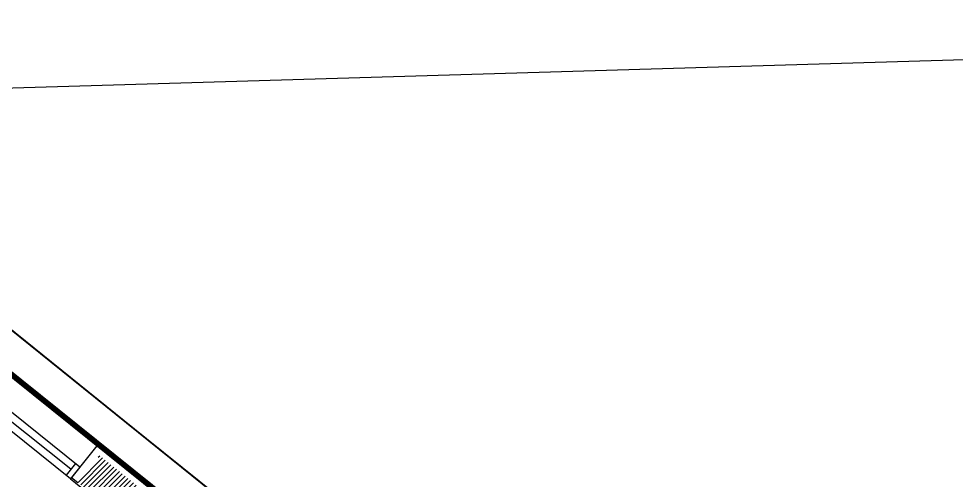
# Model space of a CAD drawing. Extents: x 0 to 47, y -4.1 to 58.5.
# Drawn here: x 18.59 to 26.75, y 54.43 to 58.45 of the extents above; entities that cross this region are included whole.
import ezdxf

# ---------------------------------------------------------------- set-up
doc = ezdxf.new("R2010")
doc.units = 0
doc.header["$MEASUREMENT"] = 0
doc.linetypes.add('HIDDEN2', pattern=[0.1875, 0.125, -0.0625])
for name, color, linetype in [('A-ALU', 9, 'CONTINUOUS'), ('A-AREAS', 6, 'CONTINUOUS'), ('A-HATCH-CONC', 8, 'CONTINUOUS'), ('A-PLASTER', 8, 'CONTINUOUS'), ('A-PROJ1H', 9, 'HIDDEN2'), ('A-PROJECTION', 9, 'CONTINUOUS'), ('a-revetement', 1, 'CONTINUOUS'), ('areaexe', 2, 'CONTINUOUS'), ('Parcelle$0$N-PLOT', 5, 'CONTINUOUS')]:
    doc.layers.add(name, color=color, linetype=linetype)

# ---------------------------------------------------------------- blocks, each defined once
blk = doc.blocks.new('A$C27EE2B71')
at = {"layer": 'A-ALU'}
for p, q in [((19.0812, 54.5798), (18.9997, 54.4785)), ((19.1201, 54.5485), (19.0387, 54.4472))]:
    blk.add_line(p, q, dxfattribs=at)
for points in [[(19.1201, 54.5485), (15.8121, 57.2088), (15.5959, 56.9399)], [(19.0387, 54.4472), (15.832, 57.026), (15.6972, 56.8585)], [(19.0404, 54.5292), (18.456, 54.9992)]]:
    blk.add_lwpolyline(points, dxfattribs=at)

msp = doc.modelspace()

# ---------------------------------------------------------------- hatches: boundary and pattern name
at = {"layer": 'A-HATCH-CONC', "ltscale": 4}
h = msp.add_hatch(dxfattribs=at)
h.set_pattern_fill('ANSI31', color=256, scale=0.25, style=0)
h.paths.add_polyline_path([(19.29062, 54.64879), (19.10261, 54.41501), (20.03774, 53.66299), (20.22574, 53.89677)])

# ---------------------------------------------------------------- linework, layer by layer
at = {"layer": 'A-AREAS'}
msp.add_lwpolyline([(17.55324, 42.14836), (18.69876, 41.22713), (19.60743, 42.35702), (19.97758, 42.05934), (20.96415, 43.28612), (20.80768, 43.41196), (21.12146, 43.80214), (21.278, 43.67638), (22.33001, 42.83034), (25.21592, 46.41888), (24.2769, 47.17404), (26.20083, 49.5664), (23.11502, 52.04801), (19.53813, 54.92455), (15.96124, 57.80109)], dxfattribs=at)
at = {"layer": 'A-PLASTER'}
msp.add_lwpolyline([(19.04807, 54.45888), (19.03866, 54.44719), (19.08152, 54.41273), (19.08152, 54.41273), (20.08289, 53.60743), (20.08289, 53.60743)], dxfattribs=at)
at = {"layer": 'A-PROJ1H'}
msp.add_line((19.27994, 54.74721), (15.77323, 57.56731), dxfattribs=at)
at = {"layer": 'A-PROJECTION'}
msp.add_line((23.10713, 52.05435), (15.96124, 57.80109), dxfattribs=at)
at = {"layer": 'a-revetement'}
msp.add_lwpolyline([(20.03774, 53.66299), (20.09229, 53.61912), (20.32416, 53.90745), (19.27994, 54.74721), (19.04807, 54.45888), (19.10261, 54.41501)], dxfattribs=at)
at = {"layer": 'areaexe', "const_width": 0.05}
msp.add_lwpolyline([(28.84341, 43.50164), (24.2769, 47.17404), (26.20083, 49.5664), (23.10713, 52.05435), (21.20514, 53.19979), (15.77323, 57.56731)], dxfattribs=at)
at = {"layer": 'Parcelle$0$N-PLOT'}
msp.add_line((15.99494, 57.77399), (41.90837, 36.93437), dxfattribs=at)
msp.add_lwpolyline([(0, 0), (38.90837, 0, 0.4142136), (41.90837, 3), (41.90837, 55.45463, 0.4229554), (38.81912, 58.4533), (0, 57.29794)], format="xyb", close=True, dxfattribs=at)

# ---------------------------------------------------------------- block references
at = {"layer": 'A-ALU'}
msp.add_blockref('A$C27EE2B71', (0, 0), dxfattribs=at)

doc.saveas('drawing.dxf')
